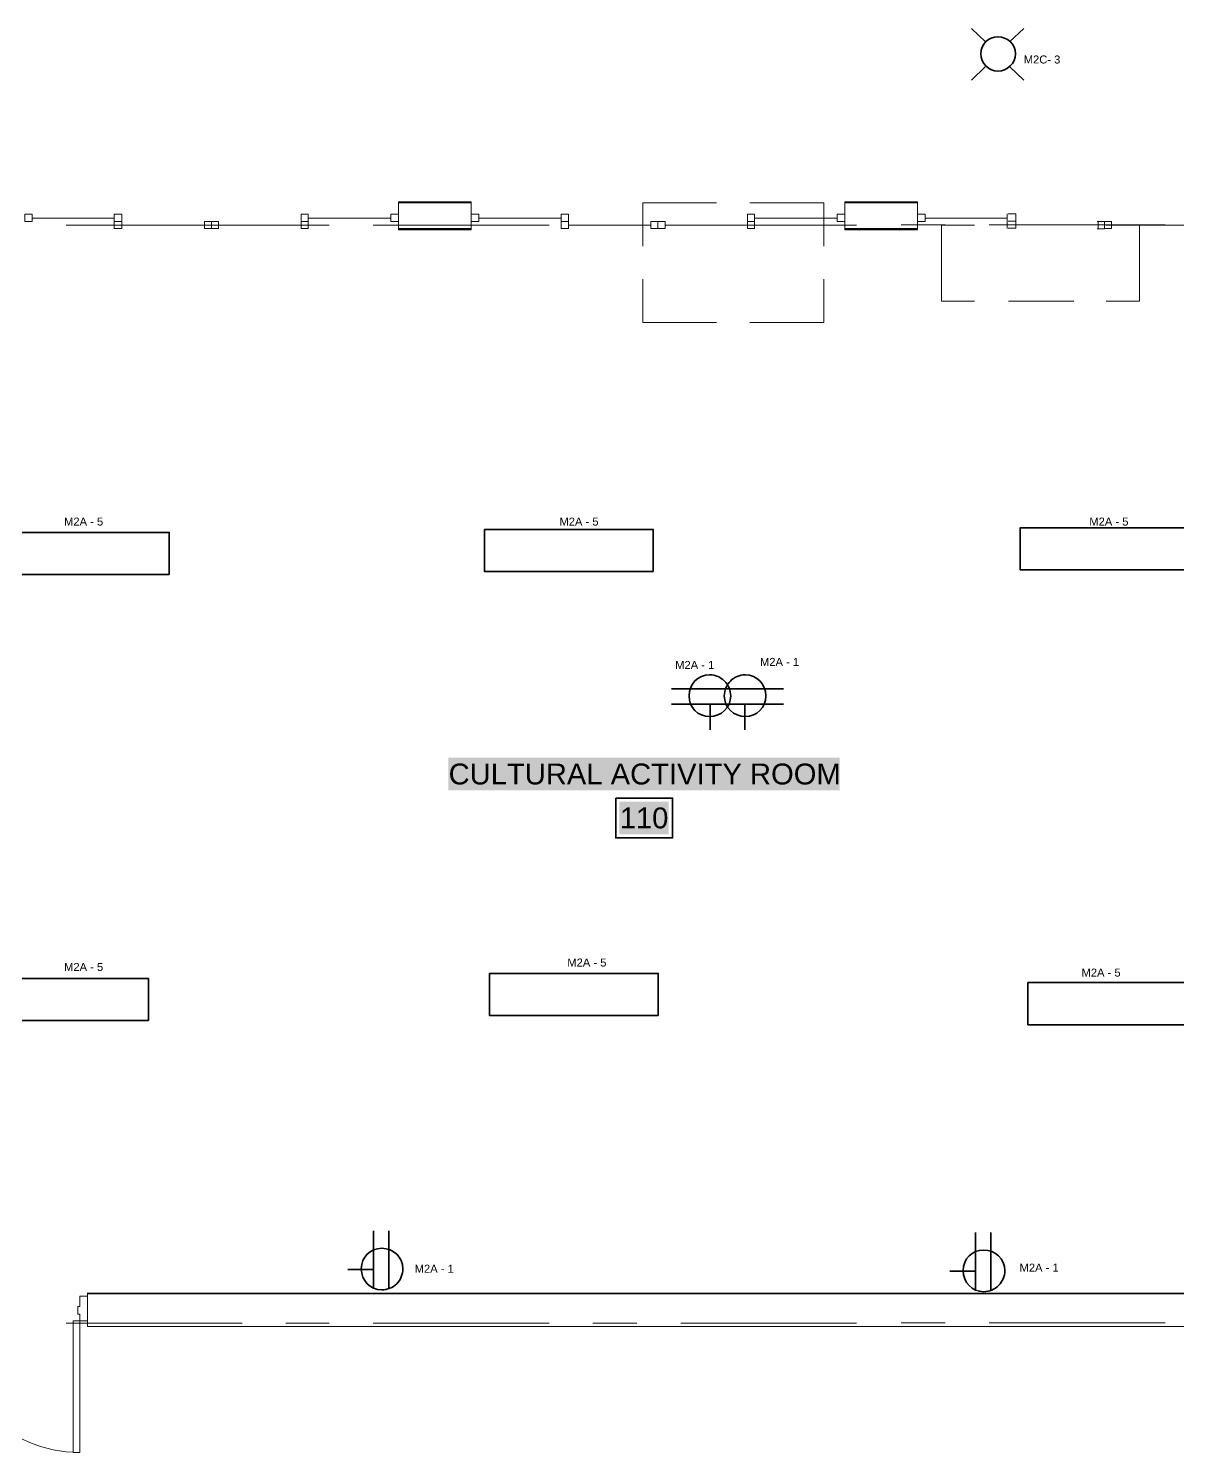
# Model space of a CAD drawing. Header units: millimetres. Extents: x 0.9 to 36.3, y 0.7 to 23.3.
# Drawn here: x 24.575 to 27.844, y 5.741 to 9.792 of the extents above; entities that cross this region are included whole.
import ezdxf

# ---------------------------------------------------------------- set-up
doc = ezdxf.new("R2010")
doc.units = ezdxf.units.MM
doc.layers.add('PDF2_Geometry', color=7, linetype='Continuous')
doc.layers.add('PDF_Text', color=7, linetype='Continuous')
doc.layers.add('PDF_Geometry', color=7, linetype='Continuous', true_color=0x777777)
doc.layers.add('PDF_Solid Fills', color=7, linetype='Continuous', true_color=0xffffff)
doc.styles.add('PDF Arial', font='arial.ttf')

msp = doc.modelspace()

# ---------------------------------------------------------------- linework, layer by layer
at = {"layer": 'PDF2_Geometry', "lineweight": 35}
for points in [[(27.2577, 9.7924), (27.2977, 9.7541)], [(27.406, 9.7924), (27.366, 9.7541)], [(27.2577, 9.6457), (27.2977, 9.6841)], [(27.406, 9.6457), (27.366, 9.6841)], [(26.4041, 7.9137), (26.5691, 7.9137)], [(26.7224, 7.9137), (26.5574, 7.9137)], [(26.4041, 7.8704), (26.5691, 7.8704)], [(26.5141, 7.797), (26.5141, 7.8704)], [(26.7224, 7.8704), (26.5574, 7.8704)], [(26.6124, 7.797), (26.6124, 7.8704)], [(25.5566, 6.3724), (25.5566, 6.2074)], [(25.5999, 6.3724), (25.5999, 6.2074)], [(27.2688, 6.3673), (27.2688, 6.2023)], [(27.3122, 6.3673), (27.3122, 6.2023)], [(25.4833, 6.2624), (25.5566, 6.2624)], [(27.1955, 6.2573), (27.2688, 6.2573)]]:
    msp.add_lwpolyline(points, dxfattribs=at)
for points in [[(24.9753, 8.2387), (24.4953, 8.2387), (24.4953, 8.3587), (24.9753, 8.3587)], [(26.3522, 8.2473), (25.8723, 8.2473), (25.8723, 8.3673), (26.3522, 8.3673)], [(27.8763, 8.252), (27.3963, 8.252), (27.3963, 8.372), (27.8763, 8.372)], [(24.9159, 6.9702), (24.4359, 6.9702), (24.4359, 7.0902), (24.9159, 7.0902)], [(26.3665, 6.9844), (25.8865, 6.9844), (25.8865, 7.1044), (26.3665, 7.1044)], [(27.8976, 6.9584), (27.4177, 6.9584), (27.4177, 7.0784), (27.8976, 7.0784)]]:
    msp.add_lwpolyline(points, close=True, dxfattribs=at)
for centre, radius, start, end in [((27.3327, 9.7207), 0.0484, 90.0411, 179.9589), ((26.5127, 7.8939), 0.0597, 359.7603, 90.2397), ((26.6139, 7.8939), 0.0597, 89.7603, 180.2397), ((25.5802, 6.2638), 0.0597, 269.7603, 0.2397), ((27.2924, 6.2587), 0.0597, 269.7603, 0.2397)]:
    msp.add_arc(centre, radius, start, end, dxfattribs=at)
for points in [[(27.3327, 9.7691), (27.3594, 9.7691), (27.3827, 9.7474), (27.3827, 9.7207)], [(27.3327, 9.6707), (27.306, 9.6707), (27.2844, 9.6941), (27.2844, 9.7207)], [(27.3827, 9.7207), (27.3827, 9.6941), (27.3594, 9.6707), (27.3327, 9.6707)], [(26.4541, 7.8937), (26.4541, 7.927), (26.4791, 7.9537), (26.5125, 7.9537)], [(26.6724, 7.8937), (26.6724, 7.927), (26.6474, 7.9537), (26.6141, 7.9537)], [(26.5125, 7.8354), (26.4791, 7.8354), (26.4541, 7.8604), (26.4541, 7.8937)], [(26.5725, 7.8937), (26.5725, 7.8604), (26.5458, 7.8354), (26.5125, 7.8354)], [(26.5541, 7.8937), (26.5541, 7.8604), (26.5808, 7.8354), (26.6141, 7.8354)], [(26.6141, 7.8354), (26.6474, 7.8354), (26.6724, 7.8604), (26.6724, 7.8937)], [(25.5216, 6.2641), (25.5216, 6.2974), (25.5466, 6.3224), (25.5799, 6.3224)], [(25.5799, 6.3224), (25.6133, 6.3224), (25.6399, 6.2974), (25.6399, 6.2641)], [(27.2338, 6.259), (27.2338, 6.2923), (27.2588, 6.3173), (27.2922, 6.3173)], [(27.2922, 6.3173), (27.3255, 6.3173), (27.3522, 6.2923), (27.3522, 6.259)], [(25.5799, 6.2041), (25.5466, 6.2041), (25.5216, 6.2307), (25.5216, 6.2641)], [(27.2922, 6.199), (27.2588, 6.199), (27.2338, 6.2256), (27.2338, 6.259)]]:
    msp.add_open_spline(points, degree=3, dxfattribs=at)
at = {"layer": 'PDF_Geometry', "lineweight": 9}
for points in [[(25.8339, 9.298), (25.8339, 9.2963), (25.6273, 9.2963), (25.6273, 9.298), (25.6273, 9.2996), (25.8339, 9.2996)], [(27.1039, 9.298), (27.1039, 9.2963), (26.8972, 9.2963), (26.8972, 9.298), (26.8972, 9.2996), (27.1039, 9.2996)], [(25.8339, 9.2213), (25.8339, 9.2196), (25.6273, 9.2196), (25.6273, 9.2213), (25.6273, 9.223), (25.8339, 9.223)], [(25.6273, 9.2213), (25.8339, 9.2213)], [(27.1039, 9.2213), (27.1039, 9.2196), (26.8972, 9.2196), (26.8972, 9.2213), (26.8972, 9.223), (27.1039, 9.223)], [(26.8972, 9.2213), (27.1039, 9.2213)], [(24.7419, 6.193), (29.7184, 6.193)]]:
    msp.add_lwpolyline(points, close=True, dxfattribs=at)
for points in [[(25.6273, 9.298), (25.8339, 9.298), (25.6273, 9.298)], [(26.8972, 9.298), (27.1039, 9.298), (26.8972, 9.298)], [(24.6823, 9.233), (25.1823, 9.233)], [(25.3073, 9.233), (25.4306, 9.233)], [(25.5556, 9.233), (26.0556, 9.233)], [(26.1806, 9.233), (26.3056, 9.233)], [(26.4306, 9.233), (26.9306, 9.233)], [(27.0578, 9.2337), (27.1828, 9.2337)], [(27.3081, 9.2338), (27.8081, 9.2338)], [(24.7423, 6.1164), (24.7207, 6.1164), (24.7207, 6.1348), (24.7157, 6.1348), (24.7157, 6.1564), (24.7207, 6.1564), (24.7207, 6.1864), (24.7423, 6.1864)], [(29.7184, 6.1947), (24.7419, 6.1947)], [(29.7184, 6.193), (24.7419, 6.193)], [(24.7423, 6.1931), (24.7423, 6.1947)], [(24.7423, 6.1931), (24.7423, 6.1931)], [(24.6823, 6.1098), (25.1823, 6.1098)], [(25.3073, 6.1098), (25.4306, 6.1098)], [(25.5556, 6.1098), (26.0556, 6.1098)], [(26.1806, 6.1098), (26.3056, 6.1098)], [(26.4306, 6.1098), (26.9306, 6.1098)], [(27.0578, 6.1103), (27.1828, 6.1103)], [(27.3081, 6.1103), (27.8081, 6.1103)]]:
    msp.add_lwpolyline(points, dxfattribs=at)
at = {"layer": 'PDF_Geometry', "lineweight": 18}
for points in [[(25.8339, 9.2663), (25.8339, 9.2963), (25.6273, 9.2963), (25.6273, 9.2663), (25.6273, 9.223), (25.8339, 9.223)], [(26.8972, 9.2963), (26.8972, 9.2663), (26.8972, 9.223), (27.1039, 9.223), (27.1039, 9.2663), (27.1039, 9.2963)]]:
    msp.add_lwpolyline(points, close=True, dxfattribs=at)
at = {"layer": 'PDF_Geometry', "color": 8, "lineweight": 9, "true_color": 0x7f7f7f}
for points in [[(26.3223, 9.173), (26.3223, 9.2963), (26.5323, 9.2963)], [(26.6272, 9.2963), (26.8372, 9.2963), (26.8372, 9.173)], [(27.1724, 9.233), (27.2657, 9.233)], [(27.1725, 9.0164), (27.1725, 9.233)], [(27.3624, 9.2336), (27.549, 9.2336)], [(27.6406, 9.233), (27.7355, 9.233), (27.7355, 9.0163), (27.6406, 9.0163)], [(26.5323, 8.9563), (26.3223, 8.9563), (26.3223, 9.0796)], [(26.8372, 9.0796), (26.8372, 8.9563), (26.6272, 8.9563)], [(27.2657, 9.0164), (27.1724, 9.0164)], [(27.549, 9.0169), (27.3624, 9.0169)]]:
    msp.add_lwpolyline(points, dxfattribs=at)
at = {"layer": 'PDF_Geometry', "lineweight": 13}
for points in [[(24.564, 9.243), (24.564, 9.2646), (24.5857, 9.2646), (24.5857, 9.243)], [(24.819, 9.243), (24.819, 9.2646), (24.8407, 9.2646), (24.8407, 9.243)], [(24.819, 9.223), (24.819, 9.243), (24.8407, 9.243), (24.8407, 9.223)], [(25.0756, 9.223), (25.0756, 9.243), (25.0956, 9.243), (25.0956, 9.223)], [(25.1156, 9.223), (25.1156, 9.243), (25.0956, 9.243), (25.0956, 9.223)], [(25.3706, 9.243), (25.3706, 9.2646), (25.3506, 9.2646), (25.3506, 9.243)], [(25.3706, 9.223), (25.3706, 9.243), (25.3506, 9.243), (25.3506, 9.223)], [(25.6273, 9.243), (25.6273, 9.2646), (25.6056, 9.2646), (25.6056, 9.243)], [(25.8339, 9.243), (25.8339, 9.2646), (25.8556, 9.2646), (25.8556, 9.243)], [(26.0906, 9.243), (26.0906, 9.2646), (26.1106, 9.2646), (26.1106, 9.243)], [(26.0906, 9.223), (26.0906, 9.243), (26.1106, 9.243), (26.1106, 9.223)], [(26.3456, 9.223), (26.3456, 9.243), (26.3656, 9.243), (26.3656, 9.223)], [(26.3856, 9.223), (26.3856, 9.243), (26.3656, 9.243), (26.3656, 9.223)], [(26.6406, 9.243), (26.6406, 9.2646), (26.6206, 9.2646), (26.6206, 9.243)], [(26.6406, 9.223), (26.6406, 9.243), (26.6206, 9.243), (26.6206, 9.223)], [(26.8972, 9.243), (26.8972, 9.2646), (26.8756, 9.2646), (26.8756, 9.243)], [(27.1039, 9.243), (27.1039, 9.2646), (27.1256, 9.2646), (27.1256, 9.243)], [(24.7423, 6.1864), (24.7207, 6.1864), (24.7207, 6.1564), (24.7157, 6.1564), (24.7157, 6.1348), (24.7207, 6.1348), (24.7207, 6.1164), (24.7423, 6.1164)], [(24.7207, 5.7414), (24.7023, 5.7414), (24.7023, 6.1164), (24.7207, 6.1164)]]:
    msp.add_lwpolyline(points, close=True, dxfattribs=at)
for points in [[(24.819, 9.253), (24.5857, 9.253)], [(25.3706, 9.253), (25.6056, 9.253)], [(26.0906, 9.253), (25.8556, 9.253)], [(26.6406, 9.253), (26.8756, 9.253)], [(27.359, 9.253), (27.1257, 9.253)], [(27.359, 9.223), (27.359, 9.243), (27.359, 9.2647)], [(27.3615, 9.2239), (27.3832, 9.2239), (27.3832, 9.2438), (27.3615, 9.2438), (27.3832, 9.2438), (27.3832, 9.2655), (27.3615, 9.2655)], [(27.6354, 9.2429), (27.6354, 9.2229), (27.6354, 9.2429), (27.6154, 9.2429)], [(27.6181, 9.2238), (27.6181, 9.2438)], [(27.6361, 9.2231), (27.6561, 9.2231), (27.6561, 9.2431), (27.6361, 9.2431)], [(25.0756, 9.233), (24.8407, 9.233)], [(25.1156, 9.233), (25.3506, 9.233)], [(26.3456, 9.233), (26.1106, 9.233)], [(26.3856, 9.233), (26.6206, 9.233)], [(27.6181, 9.2338), (27.3831, 9.2338)], [(27.6354, 9.2229), (27.6154, 9.2229)], [(27.6561, 9.2331), (27.891, 9.2331)]]:
    msp.add_lwpolyline(points, dxfattribs=at)
at = {"layer": 'PDF_Geometry', "color": 7, "lineweight": 35}
msp.add_lwpolyline([(26.2456, 7.603), (26.4073, 7.603), (26.4073, 7.4897), (26.2456, 7.4897)], close=True, dxfattribs=at)
at = {"layer": 'PDF_Geometry', "lineweight": 18}
for points in [[(24.7419, 6.193), (29.7184, 6.193), (29.7184, 7.1329)], [(29.7191, 7.1331), (29.8324, 7.1331), (29.8324, 6.1931), (29.8324, 6.0998), (24.7426, 6.0998)], [(24.7423, 6.0998), (24.7423, 6.1931)]]:
    msp.add_lwpolyline(points, dxfattribs=at)
at = {"layer": 'PDF_Geometry', "lineweight": 9}
msp.add_lwpolyline([(23.9707, 5.7414, 0.413301), (24.3457, 6.1198, 0.413301), (24.7207, 5.7414)], format="xyb", dxfattribs=at)
at = {"layer": 'PDF_Solid Fills', "lineweight": 35, "transparency": 33554559}
for points in [[(25.769, 7.6247), (26.8822, 7.6247), (25.769, 7.718), (26.8822, 7.718)], [(26.2556, 7.4997), (26.3956, 7.4997), (26.2556, 7.593), (26.3956, 7.593)]]:
    msp.add_solid(points, dxfattribs=at)

# ---------------------------------------------------------------- texts
at = {"layer": 'PDF_Text', "attachment_point": 4, "style": 'PDF Arial'}
for s, insert, char_height in [('M2C- 3', (27.406, 9.704), 0.02276), ('M2A - 1', (26.4145, 7.9818), 0.02276), ('M2A - 1', (26.6558, 7.9905), 0.02276), ('CULTURAL ACTIVITY ROOM', (25.77, 7.6712), 0.059386), ('110', (26.2567, 7.5462), 0.05939), ('M2A - 1', (25.6735, 6.2643), 0.02276), ('M2A - 1', (27.3941, 6.2672), 0.02276)]:
    msp.add_mtext(s, dxfattribs=dict(at, insert=insert, char_height=char_height))
at = {"layer": 'PDF_Text', "char_height": 0.02276, "width": 0.16246, "attachment_point": 4, "style": 'PDF Arial'}
for insert in [(24.676, 8.3895), (26.0853, 8.3895), (27.5926, 8.3895), (24.676, 7.1225), (26.1076, 7.1351), (27.5704, 7.1065)]:
    msp.add_mtext('M2A - 5', dxfattribs=dict(at, insert=insert))

doc.saveas('drawing.dxf')
